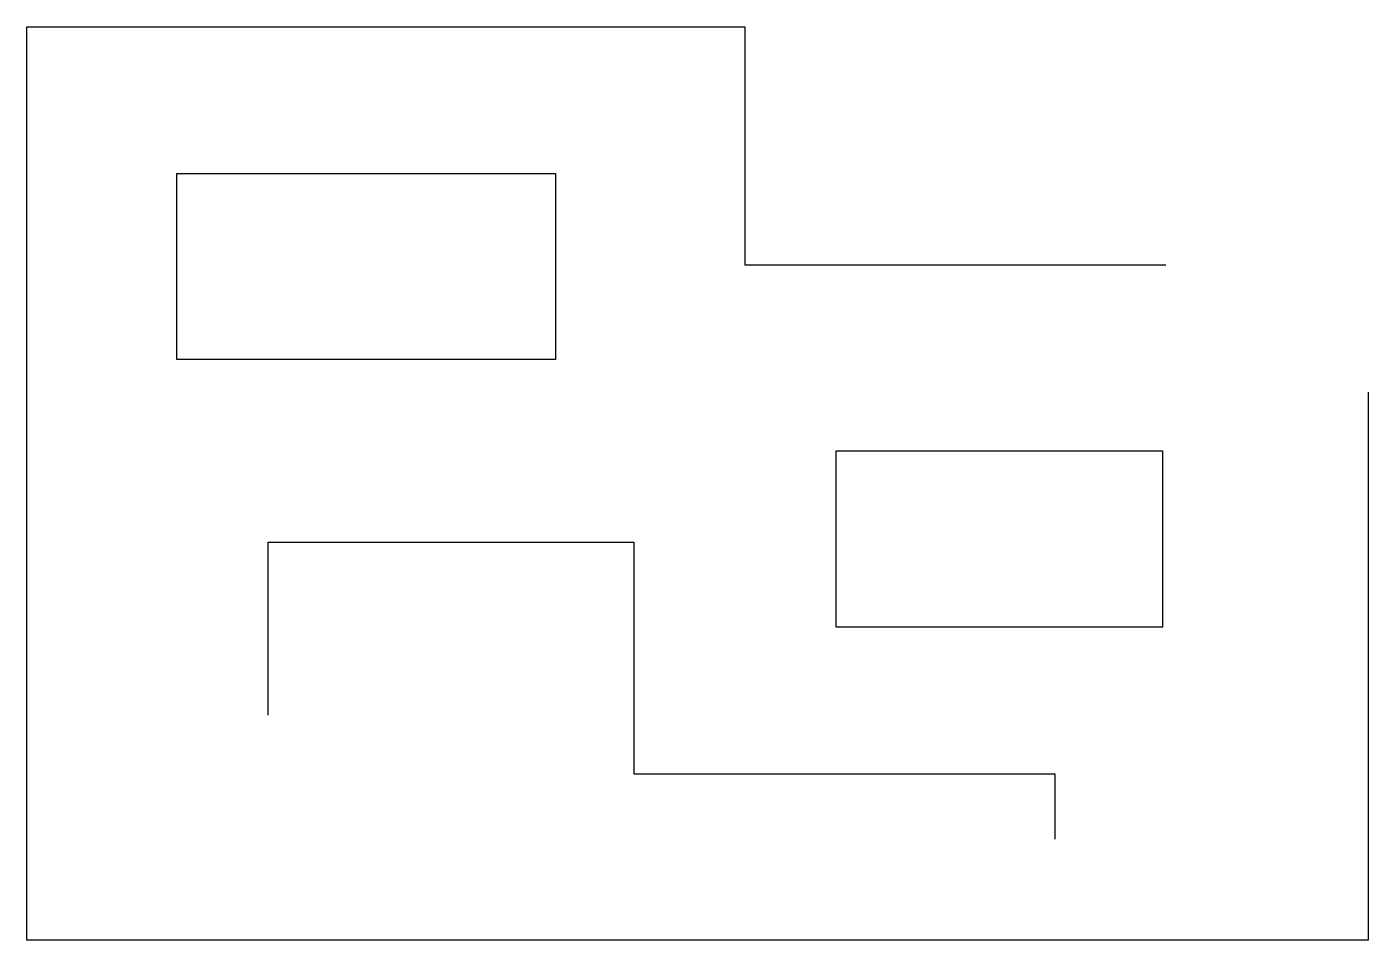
# Model space of a CAD drawing. Header units: millimetres. Extents: x 422 to 656, y 1646 to 1805.
import ezdxf

# ---------------------------------------------------------------- set-up
doc = ezdxf.new("R2010")
doc.units = ezdxf.units.MM

msp = doc.modelspace()

# ---------------------------------------------------------------- linework, layer by layer
for p, q in [((422.31, 1646.16), (422.31, 1805.34)), ((422.31, 1805.34), (547.46, 1805.34)), ((547.46, 1805.34), (547.46, 1763.84)), ((547.46, 1763.84), (620.85, 1763.84)), ((656.12, 1741.67), (656.12, 1646.16)), ((464.4, 1685.39), (464.4, 1715.51)), ((464.4, 1715.51), (528.12, 1715.51)), ((528.12, 1715.51), (528.12, 1675.15)), ((528.12, 1675.15), (601.51, 1675.15)), ((601.51, 1675.15), (601.51, 1663.78)), ((656.12, 1646.16), (422.31, 1646.16))]:
    msp.add_line(p, q)
for points in [[(448.47, 1779.75), (514.47, 1779.75), (514.47, 1747.35), (448.47, 1747.35)], [(563.39, 1731.43), (620.28, 1731.43), (620.28, 1700.73), (563.39, 1700.73)]]:
    msp.add_lwpolyline(points, close=True)

doc.saveas('drawing.dxf')
